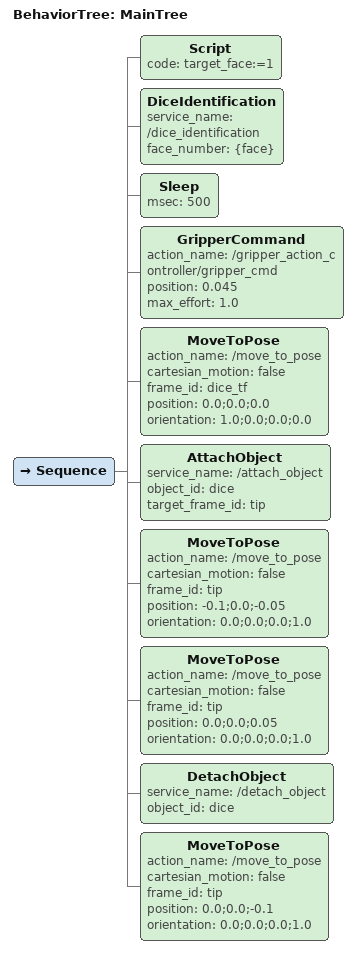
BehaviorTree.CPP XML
<root BTCPP_format="4" >
     <BehaviorTree ID="MainTree">
        <Sequence>
            <Script code="target_face:=1" />
            <DiceIdentification service_name="/dice_identification" face_number="{face}" />

            <Sleep msec="500" />

            <GripperCommand action_name="/gripper_action_controller/gripper_cmd" position="0.045" max_effort="1.0"/>
            <MoveToPose action_name="/move_to_pose" cartesian_motion="false" frame_id="dice_tf" position="0.0;0.0;0.0" orientation="1.0;0.0;0.0;0.0"/>

            <AttachObject service_name="/attach_object" object_id="dice" target_frame_id="tip" />

            <MoveToPose action_name="/move_to_pose" cartesian_motion="false" frame_id="tip" position="-0.1;0.0;-0.05" orientation="0.0;0.0;0.0;1.0"/>
            <MoveToPose action_name="/move_to_pose" cartesian_motion="false" frame_id="tip" position="0.0;0.0;0.05" orientation="0.0;0.0;0.0;1.0"/>

            <DetachObject service_name="/detach_object" object_id="dice"/>

            <MoveToPose action_name="/move_to_pose" cartesian_motion="false" frame_id="tip" position="0.0;0.0;-0.1" orientation="0.0;0.0;0.0;1.0"/>

        </Sequence>
     </BehaviorTree>
 </root>
